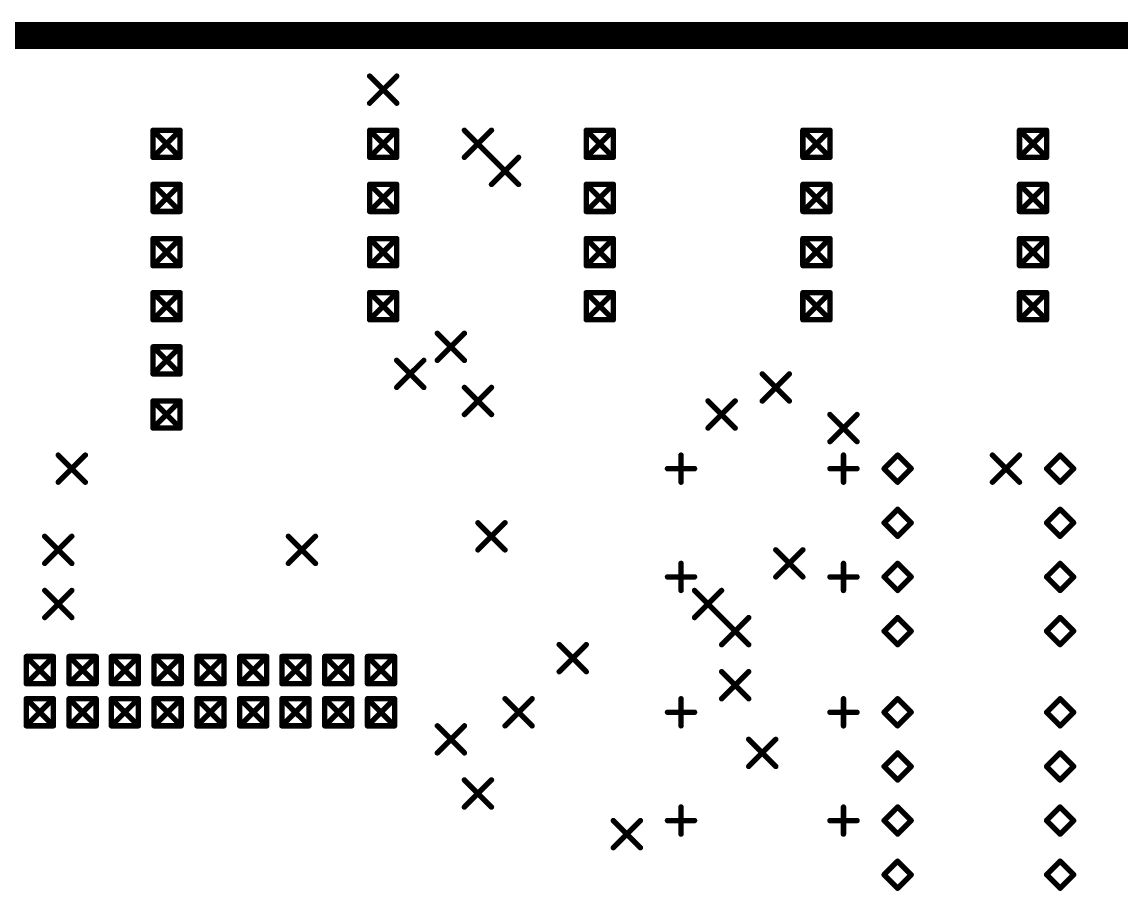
# Model space of a CAD drawing. Extents: x 0.17 to 7.45, y -1.34 to 4.7.
# Drawn here: x 1.979 to 4.008, y 3.083 to 4.696 of the extents above; entities that cross this region are included whole.
import ezdxf

# ---------------------------------------------------------------- set-up
doc = ezdxf.new("R2010")
doc.units = 0

msp = doc.modelspace()

# ---------------------------------------------------------------- linework, layer by layer
at = {"const_width": 0.05}
msp.add_lwpolyline([(0.196, 0.171), (0.196, 4.671), (7.421, 4.671), (7.421, 0.171), (0.196, 0.171)], close=True, dxfattribs=at)
at = {"layer": 'DRD', "const_width": 0.01}
for points in [[(2.621, 4.596), (2.671, 4.546)], [(2.621, 4.546), (2.671, 4.596)], [(2.621, 4.596), (2.671, 4.546)], [(2.621, 4.546), (2.671, 4.596)], [(2.221, 4.496), (2.271, 4.446)], [(2.221, 4.446), (2.271, 4.496)], [(2.221, 4.496), (2.271, 4.496)], [(2.221, 4.446), (2.221, 4.496)], [(2.271, 4.496), (2.271, 4.446)], [(2.621, 4.496), (2.671, 4.446)], [(2.621, 4.446), (2.671, 4.496)], [(2.621, 4.496), (2.671, 4.496)], [(2.621, 4.446), (2.621, 4.496)], [(2.671, 4.496), (2.671, 4.446)], [(2.796, 4.496), (2.846, 4.446)], [(2.796, 4.446), (2.846, 4.496)], [(3.021, 4.496), (3.071, 4.446)], [(3.021, 4.446), (3.071, 4.496)], [(3.021, 4.496), (3.071, 4.496)], [(3.021, 4.446), (3.021, 4.496)], [(3.071, 4.496), (3.071, 4.446)], [(3.421, 4.496), (3.471, 4.446)], [(3.421, 4.446), (3.471, 4.496)], [(3.421, 4.496), (3.471, 4.496)], [(3.421, 4.446), (3.421, 4.496)], [(3.471, 4.496), (3.471, 4.446)], [(3.821, 4.496), (3.871, 4.446)], [(3.821, 4.446), (3.871, 4.496)], [(3.821, 4.496), (3.871, 4.496)], [(3.821, 4.446), (3.821, 4.496)], [(3.871, 4.496), (3.871, 4.446)], [(2.271, 4.446), (2.221, 4.446)], [(2.671, 4.446), (2.621, 4.446)], [(2.846, 4.446), (2.896, 4.396)], [(2.846, 4.396), (2.896, 4.446)], [(3.071, 4.446), (3.021, 4.446)], [(3.471, 4.446), (3.421, 4.446)], [(3.871, 4.446), (3.821, 4.446)], [(2.221, 4.396), (2.271, 4.346)], [(2.221, 4.346), (2.271, 4.396)], [(2.221, 4.396), (2.271, 4.396)], [(2.221, 4.346), (2.221, 4.396)], [(2.271, 4.396), (2.271, 4.346)], [(2.621, 4.396), (2.671, 4.346)], [(2.621, 4.346), (2.671, 4.396)], [(2.621, 4.396), (2.671, 4.396)], [(2.621, 4.346), (2.621, 4.396)], [(2.671, 4.396), (2.671, 4.346)], [(3.021, 4.396), (3.071, 4.346)], [(3.021, 4.346), (3.071, 4.396)], [(3.021, 4.396), (3.071, 4.396)], [(3.021, 4.346), (3.021, 4.396)], [(3.071, 4.396), (3.071, 4.346)], [(3.421, 4.396), (3.471, 4.346)], [(3.421, 4.346), (3.471, 4.396)], [(3.421, 4.396), (3.471, 4.396)], [(3.421, 4.346), (3.421, 4.396)], [(3.471, 4.396), (3.471, 4.346)], [(3.821, 4.396), (3.871, 4.346)], [(3.821, 4.346), (3.871, 4.396)], [(3.821, 4.396), (3.871, 4.396)], [(3.821, 4.346), (3.821, 4.396)], [(3.871, 4.396), (3.871, 4.346)], [(2.271, 4.346), (2.221, 4.346)], [(2.671, 4.346), (2.621, 4.346)], [(3.071, 4.346), (3.021, 4.346)], [(3.471, 4.346), (3.421, 4.346)], [(3.871, 4.346), (3.821, 4.346)], [(2.221, 4.296), (2.271, 4.246)], [(2.221, 4.246), (2.271, 4.296)], [(2.221, 4.296), (2.271, 4.296)], [(2.221, 4.246), (2.221, 4.296)], [(2.271, 4.296), (2.271, 4.246)], [(2.621, 4.296), (2.671, 4.246)], [(2.621, 4.246), (2.671, 4.296)], [(2.621, 4.296), (2.671, 4.296)], [(2.621, 4.246), (2.621, 4.296)], [(2.671, 4.296), (2.671, 4.246)], [(3.021, 4.296), (3.071, 4.246)], [(3.021, 4.246), (3.071, 4.296)], [(3.021, 4.296), (3.071, 4.296)], [(3.021, 4.246), (3.021, 4.296)], [(3.071, 4.296), (3.071, 4.246)], [(3.421, 4.296), (3.471, 4.246)], [(3.421, 4.246), (3.471, 4.296)], [(3.421, 4.296), (3.471, 4.296)], [(3.421, 4.246), (3.421, 4.296)], [(3.471, 4.296), (3.471, 4.246)], [(3.821, 4.296), (3.871, 4.246)], [(3.821, 4.246), (3.871, 4.296)], [(3.821, 4.296), (3.871, 4.296)], [(3.821, 4.246), (3.821, 4.296)], [(3.871, 4.296), (3.871, 4.246)], [(2.271, 4.246), (2.221, 4.246)], [(2.671, 4.246), (2.621, 4.246)], [(3.071, 4.246), (3.021, 4.246)], [(3.471, 4.246), (3.421, 4.246)], [(3.871, 4.246), (3.821, 4.246)], [(2.221, 4.196), (2.271, 4.146)], [(2.221, 4.146), (2.271, 4.196)], [(2.221, 4.196), (2.271, 4.196)], [(2.221, 4.146), (2.221, 4.196)], [(2.271, 4.196), (2.271, 4.146)], [(2.621, 4.196), (2.671, 4.146)], [(2.621, 4.146), (2.671, 4.196)], [(2.621, 4.196), (2.671, 4.196)], [(2.621, 4.146), (2.621, 4.196)], [(2.671, 4.196), (2.671, 4.146)], [(3.021, 4.196), (3.071, 4.146)], [(3.021, 4.146), (3.071, 4.196)], [(3.021, 4.196), (3.071, 4.196)], [(3.021, 4.146), (3.021, 4.196)], [(3.071, 4.196), (3.071, 4.146)], [(3.421, 4.196), (3.471, 4.146)], [(3.421, 4.146), (3.471, 4.196)], [(3.421, 4.196), (3.471, 4.196)], [(3.421, 4.146), (3.421, 4.196)], [(3.471, 4.196), (3.471, 4.146)], [(3.821, 4.196), (3.871, 4.146)], [(3.821, 4.146), (3.871, 4.196)], [(3.821, 4.196), (3.871, 4.196)], [(3.821, 4.146), (3.821, 4.196)], [(3.871, 4.196), (3.871, 4.146)], [(2.271, 4.146), (2.221, 4.146)], [(2.671, 4.146), (2.621, 4.146)], [(3.071, 4.146), (3.021, 4.146)], [(3.471, 4.146), (3.421, 4.146)], [(3.871, 4.146), (3.821, 4.146)], [(2.746, 4.121), (2.796, 4.071)], [(2.746, 4.071), (2.796, 4.121)], [(2.221, 4.096), (2.271, 4.046)], [(2.221, 4.046), (2.271, 4.096)], [(2.221, 4.096), (2.271, 4.096)], [(2.221, 4.046), (2.221, 4.096)], [(2.271, 4.096), (2.271, 4.046)], [(2.671, 4.071), (2.721, 4.021)], [(2.671, 4.021), (2.721, 4.071)], [(2.271, 4.046), (2.221, 4.046)], [(3.346, 4.046), (3.396, 3.996)], [(3.346, 3.996), (3.396, 4.046)], [(2.796, 4.021), (2.846, 3.971)], [(2.796, 3.971), (2.846, 4.021)], [(2.221, 3.996), (2.271, 3.946)], [(2.221, 3.946), (2.271, 3.996)], [(2.221, 3.996), (2.271, 3.996)], [(2.221, 3.946), (2.221, 3.996)], [(2.271, 3.996), (2.271, 3.946)], [(3.246, 3.996), (3.296, 3.946)], [(3.246, 3.946), (3.296, 3.996)], [(3.471, 3.971), (3.521, 3.921)], [(3.471, 3.921), (3.521, 3.971)], [(2.271, 3.946), (2.221, 3.946)], [(2.046, 3.896), (2.096, 3.846)], [(2.046, 3.846), (2.096, 3.896)], [(3.196, 3.846), (3.196, 3.896)], [(3.496, 3.846), (3.496, 3.896)], [(3.571, 3.871), (3.596, 3.896)], [(3.596, 3.896), (3.621, 3.871)], [(3.771, 3.896), (3.821, 3.846)], [(3.771, 3.846), (3.821, 3.896)], [(3.871, 3.871), (3.896, 3.896)], [(3.896, 3.896), (3.921, 3.871)], [(3.171, 3.871), (3.221, 3.871)], [(3.471, 3.871), (3.521, 3.871)], [(3.596, 3.846), (3.571, 3.871)], [(3.621, 3.871), (3.596, 3.846)], [(3.896, 3.846), (3.871, 3.871)], [(3.921, 3.871), (3.896, 3.846)], [(3.571, 3.771), (3.596, 3.796)], [(3.596, 3.796), (3.621, 3.771)], [(3.871, 3.771), (3.896, 3.796)], [(3.896, 3.796), (3.921, 3.771)], [(2.821, 3.771), (2.871, 3.721)], [(2.821, 3.721), (2.871, 3.771)], [(3.596, 3.746), (3.571, 3.771)], [(3.621, 3.771), (3.596, 3.746)], [(3.896, 3.746), (3.871, 3.771)], [(3.921, 3.771), (3.896, 3.746)], [(2.021, 3.746), (2.071, 3.696)], [(2.021, 3.696), (2.071, 3.746)], [(2.471, 3.746), (2.521, 3.696)], [(2.471, 3.696), (2.521, 3.746)], [(3.371, 3.721), (3.421, 3.671)], [(3.371, 3.671), (3.421, 3.721)], [(3.196, 3.646), (3.196, 3.696)], [(3.496, 3.646), (3.496, 3.696)], [(3.571, 3.671), (3.596, 3.696)], [(3.596, 3.696), (3.621, 3.671)], [(3.871, 3.671), (3.896, 3.696)], [(3.896, 3.696), (3.921, 3.671)], [(3.171, 3.671), (3.221, 3.671)], [(3.471, 3.671), (3.521, 3.671)], [(3.596, 3.646), (3.571, 3.671)], [(3.621, 3.671), (3.596, 3.646)], [(3.896, 3.646), (3.871, 3.671)], [(3.921, 3.671), (3.896, 3.646)], [(2.021, 3.646), (2.071, 3.596)], [(2.021, 3.596), (2.071, 3.646)], [(3.221, 3.646), (3.271, 3.596)], [(3.221, 3.596), (3.271, 3.646)], [(3.271, 3.596), (3.321, 3.546)], [(3.271, 3.546), (3.321, 3.596)], [(3.571, 3.571), (3.596, 3.596)], [(3.596, 3.596), (3.621, 3.571)], [(3.871, 3.571), (3.896, 3.596)], [(3.896, 3.596), (3.921, 3.571)], [(3.596, 3.546), (3.571, 3.571)], [(3.621, 3.571), (3.596, 3.546)], [(3.896, 3.546), (3.871, 3.571)], [(3.921, 3.571), (3.896, 3.546)], [(2.971, 3.546), (3.021, 3.496)], [(2.971, 3.496), (3.021, 3.546)], [(1.987, 3.524), (2.037, 3.474)], [(1.987, 3.474), (2.037, 3.524)], [(1.987, 3.524), (2.037, 3.524)], [(1.987, 3.474), (1.987, 3.524)], [(2.037, 3.524), (2.037, 3.474)], [(2.066, 3.524), (2.116, 3.474)], [(2.066, 3.474), (2.116, 3.524)], [(2.066, 3.524), (2.116, 3.524)], [(2.066, 3.474), (2.066, 3.524)], [(2.116, 3.524), (2.116, 3.474)], [(2.144, 3.524), (2.194, 3.474)], [(2.144, 3.474), (2.194, 3.524)], [(2.144, 3.524), (2.194, 3.524)], [(2.144, 3.474), (2.144, 3.524)], [(2.194, 3.524), (2.194, 3.474)], [(2.223, 3.524), (2.273, 3.474)], [(2.223, 3.474), (2.273, 3.524)], [(2.223, 3.524), (2.273, 3.524)], [(2.223, 3.474), (2.223, 3.524)], [(2.273, 3.524), (2.273, 3.474)], [(2.302, 3.524), (2.352, 3.474)], [(2.302, 3.474), (2.352, 3.524)], [(2.302, 3.524), (2.352, 3.524)], [(2.302, 3.474), (2.302, 3.524)], [(2.352, 3.524), (2.352, 3.474)], [(2.381, 3.524), (2.431, 3.474)], [(2.381, 3.474), (2.431, 3.524)], [(2.381, 3.524), (2.431, 3.524)], [(2.381, 3.474), (2.381, 3.524)], [(2.431, 3.524), (2.431, 3.474)], [(2.459, 3.524), (2.509, 3.474)], [(2.459, 3.474), (2.509, 3.524)], [(2.459, 3.524), (2.509, 3.524)], [(2.459, 3.474), (2.459, 3.524)], [(2.509, 3.524), (2.509, 3.474)], [(2.538, 3.524), (2.588, 3.474)], [(2.538, 3.474), (2.588, 3.524)], [(2.538, 3.524), (2.588, 3.524)], [(2.538, 3.474), (2.538, 3.524)], [(2.588, 3.524), (2.588, 3.474)], [(2.617, 3.524), (2.667, 3.474)], [(2.617, 3.474), (2.667, 3.524)], [(2.617, 3.524), (2.667, 3.524)], [(2.617, 3.474), (2.617, 3.524)], [(2.667, 3.524), (2.667, 3.474)], [(3.271, 3.496), (3.321, 3.446)], [(3.271, 3.446), (3.321, 3.496)], [(2.037, 3.474), (1.987, 3.474)], [(2.116, 3.474), (2.066, 3.474)], [(2.194, 3.474), (2.144, 3.474)], [(2.273, 3.474), (2.223, 3.474)], [(2.352, 3.474), (2.302, 3.474)], [(2.431, 3.474), (2.381, 3.474)], [(2.509, 3.474), (2.459, 3.474)], [(2.588, 3.474), (2.538, 3.474)], [(2.667, 3.474), (2.617, 3.474)], [(1.987, 3.446), (2.037, 3.396)], [(1.987, 3.396), (2.037, 3.446)], [(1.987, 3.446), (2.037, 3.446)], [(1.987, 3.396), (1.987, 3.446)], [(2.037, 3.446), (2.037, 3.396)], [(2.066, 3.446), (2.116, 3.396)], [(2.066, 3.396), (2.116, 3.446)], [(2.066, 3.446), (2.116, 3.446)], [(2.066, 3.396), (2.066, 3.446)], [(2.116, 3.446), (2.116, 3.396)], [(2.144, 3.446), (2.194, 3.396)], [(2.144, 3.396), (2.194, 3.446)], [(2.144, 3.446), (2.194, 3.446)], [(2.144, 3.396), (2.144, 3.446)], [(2.194, 3.446), (2.194, 3.396)], [(2.223, 3.446), (2.273, 3.396)], [(2.223, 3.396), (2.273, 3.446)], [(2.223, 3.446), (2.273, 3.446)], [(2.223, 3.396), (2.223, 3.446)], [(2.273, 3.446), (2.273, 3.396)], [(2.302, 3.446), (2.352, 3.396)], [(2.302, 3.396), (2.352, 3.446)], [(2.302, 3.446), (2.352, 3.446)], [(2.302, 3.396), (2.302, 3.446)], [(2.352, 3.446), (2.352, 3.396)], [(2.381, 3.446), (2.431, 3.396)], [(2.381, 3.396), (2.431, 3.446)], [(2.381, 3.446), (2.431, 3.446)], [(2.381, 3.396), (2.381, 3.446)], [(2.431, 3.446), (2.431, 3.396)], [(2.459, 3.446), (2.509, 3.396)], [(2.459, 3.396), (2.509, 3.446)], [(2.459, 3.446), (2.509, 3.446)], [(2.459, 3.396), (2.459, 3.446)], [(2.509, 3.446), (2.509, 3.396)], [(2.538, 3.446), (2.588, 3.396)], [(2.538, 3.396), (2.588, 3.446)], [(2.538, 3.446), (2.588, 3.446)], [(2.538, 3.396), (2.538, 3.446)], [(2.588, 3.446), (2.588, 3.396)], [(2.617, 3.446), (2.667, 3.396)], [(2.617, 3.396), (2.667, 3.446)], [(2.617, 3.446), (2.667, 3.446)], [(2.617, 3.396), (2.617, 3.446)], [(2.667, 3.446), (2.667, 3.396)], [(2.871, 3.446), (2.921, 3.396)], [(2.871, 3.396), (2.921, 3.446)], [(3.196, 3.396), (3.196, 3.446)], [(3.496, 3.396), (3.496, 3.446)], [(3.571, 3.421), (3.596, 3.446)], [(3.596, 3.446), (3.621, 3.421)], [(3.871, 3.421), (3.896, 3.446)], [(3.896, 3.446), (3.921, 3.421)], [(3.171, 3.421), (3.221, 3.421)], [(3.471, 3.421), (3.521, 3.421)], [(3.596, 3.396), (3.571, 3.421)], [(3.621, 3.421), (3.596, 3.396)], [(3.896, 3.396), (3.871, 3.421)], [(3.921, 3.421), (3.896, 3.396)], [(2.037, 3.396), (1.987, 3.396)], [(2.116, 3.396), (2.066, 3.396)], [(2.194, 3.396), (2.144, 3.396)], [(2.273, 3.396), (2.223, 3.396)], [(2.352, 3.396), (2.302, 3.396)], [(2.431, 3.396), (2.381, 3.396)], [(2.509, 3.396), (2.459, 3.396)], [(2.588, 3.396), (2.538, 3.396)], [(2.667, 3.396), (2.617, 3.396)], [(2.746, 3.396), (2.796, 3.346)], [(2.746, 3.346), (2.796, 3.396)], [(3.321, 3.371), (3.371, 3.321)], [(3.321, 3.321), (3.371, 3.371)], [(3.571, 3.321), (3.596, 3.346)], [(3.596, 3.346), (3.621, 3.321)], [(3.871, 3.321), (3.896, 3.346)], [(3.896, 3.346), (3.921, 3.321)], [(3.596, 3.296), (3.571, 3.321)], [(3.621, 3.321), (3.596, 3.296)], [(3.896, 3.296), (3.871, 3.321)], [(3.921, 3.321), (3.896, 3.296)], [(2.796, 3.296), (2.846, 3.246)], [(2.796, 3.246), (2.846, 3.296)], [(3.196, 3.196), (3.196, 3.246)], [(3.496, 3.196), (3.496, 3.246)], [(3.571, 3.221), (3.596, 3.246)], [(3.596, 3.246), (3.621, 3.221)], [(3.871, 3.221), (3.896, 3.246)], [(3.896, 3.246), (3.921, 3.221)], [(3.071, 3.221), (3.121, 3.171)], [(3.071, 3.171), (3.121, 3.221)], [(3.171, 3.221), (3.221, 3.221)], [(3.471, 3.221), (3.521, 3.221)], [(3.596, 3.196), (3.571, 3.221)], [(3.621, 3.221), (3.596, 3.196)], [(3.896, 3.196), (3.871, 3.221)], [(3.921, 3.221), (3.896, 3.196)], [(3.571, 3.121), (3.596, 3.146)], [(3.596, 3.146), (3.621, 3.121)], [(3.871, 3.121), (3.896, 3.146)], [(3.896, 3.146), (3.921, 3.121)], [(3.596, 3.096), (3.571, 3.121)], [(3.621, 3.121), (3.596, 3.096)], [(3.896, 3.096), (3.871, 3.121)], [(3.921, 3.121), (3.896, 3.096)]]:
    msp.add_lwpolyline(points, dxfattribs=at)
at = {"layer": 'DRD', "const_width": 0.005}
for points in [[(2.6185, 4.596, 1), (2.6235, 4.596, 1)], [(2.6185, 4.596, 1), (2.6235, 4.596, 1)], [(2.6685, 4.596, 1), (2.6735, 4.596, 1)], [(2.6685, 4.596, 1), (2.6735, 4.596, 1)], [(2.6185, 4.546, 1), (2.6235, 4.546, 1)], [(2.6185, 4.546, 1), (2.6235, 4.546, 1)], [(2.6685, 4.546, 1), (2.6735, 4.546, 1)], [(2.6685, 4.546, 1), (2.6735, 4.546, 1)], [(2.2185, 4.496, 1), (2.2235, 4.496, 1)], [(2.2185, 4.496, 1), (2.2235, 4.496, 1)], [(2.2185, 4.496, 1), (2.2235, 4.496, 1)], [(2.2685, 4.496, 1), (2.2735, 4.496, 1)], [(2.2685, 4.496, 1), (2.2735, 4.496, 1)], [(2.2685, 4.496, 1), (2.2735, 4.496, 1)], [(2.6185, 4.496, 1), (2.6235, 4.496, 1)], [(2.6185, 4.496, 1), (2.6235, 4.496, 1)], [(2.6185, 4.496, 1), (2.6235, 4.496, 1)], [(2.6685, 4.496, 1), (2.6735, 4.496, 1)], [(2.6685, 4.496, 1), (2.6735, 4.496, 1)], [(2.6685, 4.496, 1), (2.6735, 4.496, 1)], [(2.7935, 4.496, 1), (2.7985, 4.496, 1)], [(2.8435, 4.496, 1), (2.8485, 4.496, 1)], [(3.0185, 4.496, 1), (3.0235, 4.496, 1)], [(3.0185, 4.496, 1), (3.0235, 4.496, 1)], [(3.0185, 4.496, 1), (3.0235, 4.496, 1)], [(3.0685, 4.496, 1), (3.0735, 4.496, 1)], [(3.0685, 4.496, 1), (3.0735, 4.496, 1)], [(3.0685, 4.496, 1), (3.0735, 4.496, 1)], [(3.4185, 4.496, 1), (3.4235, 4.496, 1)], [(3.4185, 4.496, 1), (3.4235, 4.496, 1)], [(3.4185, 4.496, 1), (3.4235, 4.496, 1)], [(3.4685, 4.496, 1), (3.4735, 4.496, 1)], [(3.4685, 4.496, 1), (3.4735, 4.496, 1)], [(3.4685, 4.496, 1), (3.4735, 4.496, 1)], [(3.8185, 4.496, 1), (3.8235, 4.496, 1)], [(3.8185, 4.496, 1), (3.8235, 4.496, 1)], [(3.8185, 4.496, 1), (3.8235, 4.496, 1)], [(3.8685, 4.496, 1), (3.8735, 4.496, 1)], [(3.8685, 4.496, 1), (3.8735, 4.496, 1)], [(3.8685, 4.496, 1), (3.8735, 4.496, 1)], [(2.2185, 4.446, 1), (2.2235, 4.446, 1)], [(2.2185, 4.446, 1), (2.2235, 4.446, 1)], [(2.2185, 4.446, 1), (2.2235, 4.446, 1)], [(2.2685, 4.446, 1), (2.2735, 4.446, 1)], [(2.2685, 4.446, 1), (2.2735, 4.446, 1)], [(2.2685, 4.446, 1), (2.2735, 4.446, 1)], [(2.6185, 4.446, 1), (2.6235, 4.446, 1)], [(2.6185, 4.446, 1), (2.6235, 4.446, 1)], [(2.6185, 4.446, 1), (2.6235, 4.446, 1)], [(2.6685, 4.446, 1), (2.6735, 4.446, 1)], [(2.6685, 4.446, 1), (2.6735, 4.446, 1)], [(2.6685, 4.446, 1), (2.6735, 4.446, 1)], [(2.7935, 4.446, 1), (2.7985, 4.446, 1)], [(2.8435, 4.446, 1), (2.8485, 4.446, 1)], [(2.8435, 4.446, 1), (2.8485, 4.446, 1)], [(2.8935, 4.446, 1), (2.8985, 4.446, 1)], [(3.0185, 4.446, 1), (3.0235, 4.446, 1)], [(3.0185, 4.446, 1), (3.0235, 4.446, 1)], [(3.0185, 4.446, 1), (3.0235, 4.446, 1)], [(3.0685, 4.446, 1), (3.0735, 4.446, 1)], [(3.0685, 4.446, 1), (3.0735, 4.446, 1)], [(3.0685, 4.446, 1), (3.0735, 4.446, 1)], [(3.4185, 4.446, 1), (3.4235, 4.446, 1)], [(3.4185, 4.446, 1), (3.4235, 4.446, 1)], [(3.4185, 4.446, 1), (3.4235, 4.446, 1)], [(3.4685, 4.446, 1), (3.4735, 4.446, 1)], [(3.4685, 4.446, 1), (3.4735, 4.446, 1)], [(3.4685, 4.446, 1), (3.4735, 4.446, 1)], [(3.8185, 4.446, 1), (3.8235, 4.446, 1)], [(3.8185, 4.446, 1), (3.8235, 4.446, 1)], [(3.8185, 4.446, 1), (3.8235, 4.446, 1)], [(3.8685, 4.446, 1), (3.8735, 4.446, 1)], [(3.8685, 4.446, 1), (3.8735, 4.446, 1)], [(3.8685, 4.446, 1), (3.8735, 4.446, 1)], [(2.2185, 4.396, 1), (2.2235, 4.396, 1)], [(2.2185, 4.396, 1), (2.2235, 4.396, 1)], [(2.2185, 4.396, 1), (2.2235, 4.396, 1)], [(2.2685, 4.396, 1), (2.2735, 4.396, 1)], [(2.2685, 4.396, 1), (2.2735, 4.396, 1)], [(2.2685, 4.396, 1), (2.2735, 4.396, 1)], [(2.6185, 4.396, 1), (2.6235, 4.396, 1)], [(2.6185, 4.396, 1), (2.6235, 4.396, 1)], [(2.6185, 4.396, 1), (2.6235, 4.396, 1)], [(2.6685, 4.396, 1), (2.6735, 4.396, 1)], [(2.6685, 4.396, 1), (2.6735, 4.396, 1)], [(2.6685, 4.396, 1), (2.6735, 4.396, 1)], [(2.8435, 4.396, 1), (2.8485, 4.396, 1)], [(2.8935, 4.396, 1), (2.8985, 4.396, 1)], [(3.0185, 4.396, 1), (3.0235, 4.396, 1)], [(3.0185, 4.396, 1), (3.0235, 4.396, 1)], [(3.0185, 4.396, 1), (3.0235, 4.396, 1)], [(3.0685, 4.396, 1), (3.0735, 4.396, 1)], [(3.0685, 4.396, 1), (3.0735, 4.396, 1)], [(3.0685, 4.396, 1), (3.0735, 4.396, 1)], [(3.4185, 4.396, 1), (3.4235, 4.396, 1)], [(3.4185, 4.396, 1), (3.4235, 4.396, 1)], [(3.4185, 4.396, 1), (3.4235, 4.396, 1)], [(3.4685, 4.396, 1), (3.4735, 4.396, 1)], [(3.4685, 4.396, 1), (3.4735, 4.396, 1)], [(3.4685, 4.396, 1), (3.4735, 4.396, 1)], [(3.8185, 4.396, 1), (3.8235, 4.396, 1)], [(3.8185, 4.396, 1), (3.8235, 4.396, 1)], [(3.8185, 4.396, 1), (3.8235, 4.396, 1)], [(3.8685, 4.396, 1), (3.8735, 4.396, 1)], [(3.8685, 4.396, 1), (3.8735, 4.396, 1)], [(3.8685, 4.396, 1), (3.8735, 4.396, 1)], [(2.2185, 4.346, 1), (2.2235, 4.346, 1)], [(2.2185, 4.346, 1), (2.2235, 4.346, 1)], [(2.2185, 4.346, 1), (2.2235, 4.346, 1)], [(2.2685, 4.346, 1), (2.2735, 4.346, 1)], [(2.2685, 4.346, 1), (2.2735, 4.346, 1)], [(2.2685, 4.346, 1), (2.2735, 4.346, 1)], [(2.6185, 4.346, 1), (2.6235, 4.346, 1)], [(2.6185, 4.346, 1), (2.6235, 4.346, 1)], [(2.6185, 4.346, 1), (2.6235, 4.346, 1)], [(2.6685, 4.346, 1), (2.6735, 4.346, 1)], [(2.6685, 4.346, 1), (2.6735, 4.346, 1)], [(2.6685, 4.346, 1), (2.6735, 4.346, 1)], [(3.0185, 4.346, 1), (3.0235, 4.346, 1)], [(3.0185, 4.346, 1), (3.0235, 4.346, 1)], [(3.0185, 4.346, 1), (3.0235, 4.346, 1)], [(3.0685, 4.346, 1), (3.0735, 4.346, 1)], [(3.0685, 4.346, 1), (3.0735, 4.346, 1)], [(3.0685, 4.346, 1), (3.0735, 4.346, 1)], [(3.4185, 4.346, 1), (3.4235, 4.346, 1)], [(3.4185, 4.346, 1), (3.4235, 4.346, 1)], [(3.4185, 4.346, 1), (3.4235, 4.346, 1)], [(3.4685, 4.346, 1), (3.4735, 4.346, 1)], [(3.4685, 4.346, 1), (3.4735, 4.346, 1)], [(3.4685, 4.346, 1), (3.4735, 4.346, 1)], [(3.8185, 4.346, 1), (3.8235, 4.346, 1)], [(3.8185, 4.346, 1), (3.8235, 4.346, 1)], [(3.8185, 4.346, 1), (3.8235, 4.346, 1)], [(3.8685, 4.346, 1), (3.8735, 4.346, 1)], [(3.8685, 4.346, 1), (3.8735, 4.346, 1)], [(3.8685, 4.346, 1), (3.8735, 4.346, 1)], [(2.2185, 4.296, 1), (2.2235, 4.296, 1)], [(2.2185, 4.296, 1), (2.2235, 4.296, 1)], [(2.2185, 4.296, 1), (2.2235, 4.296, 1)], [(2.2685, 4.296, 1), (2.2735, 4.296, 1)], [(2.2685, 4.296, 1), (2.2735, 4.296, 1)], [(2.2685, 4.296, 1), (2.2735, 4.296, 1)], [(2.6185, 4.296, 1), (2.6235, 4.296, 1)], [(2.6185, 4.296, 1), (2.6235, 4.296, 1)], [(2.6185, 4.296, 1), (2.6235, 4.296, 1)], [(2.6685, 4.296, 1), (2.6735, 4.296, 1)], [(2.6685, 4.296, 1), (2.6735, 4.296, 1)], [(2.6685, 4.296, 1), (2.6735, 4.296, 1)], [(3.0185, 4.296, 1), (3.0235, 4.296, 1)], [(3.0185, 4.296, 1), (3.0235, 4.296, 1)], [(3.0185, 4.296, 1), (3.0235, 4.296, 1)], [(3.0685, 4.296, 1), (3.0735, 4.296, 1)], [(3.0685, 4.296, 1), (3.0735, 4.296, 1)], [(3.0685, 4.296, 1), (3.0735, 4.296, 1)], [(3.4185, 4.296, 1), (3.4235, 4.296, 1)], [(3.4185, 4.296, 1), (3.4235, 4.296, 1)], [(3.4185, 4.296, 1), (3.4235, 4.296, 1)], [(3.4685, 4.296, 1), (3.4735, 4.296, 1)], [(3.4685, 4.296, 1), (3.4735, 4.296, 1)], [(3.4685, 4.296, 1), (3.4735, 4.296, 1)], [(3.8185, 4.296, 1), (3.8235, 4.296, 1)], [(3.8185, 4.296, 1), (3.8235, 4.296, 1)], [(3.8185, 4.296, 1), (3.8235, 4.296, 1)], [(3.8685, 4.296, 1), (3.8735, 4.296, 1)], [(3.8685, 4.296, 1), (3.8735, 4.296, 1)], [(3.8685, 4.296, 1), (3.8735, 4.296, 1)], [(2.2185, 4.246, 1), (2.2235, 4.246, 1)], [(2.2185, 4.246, 1), (2.2235, 4.246, 1)], [(2.2185, 4.246, 1), (2.2235, 4.246, 1)], [(2.2685, 4.246, 1), (2.2735, 4.246, 1)], [(2.2685, 4.246, 1), (2.2735, 4.246, 1)], [(2.2685, 4.246, 1), (2.2735, 4.246, 1)], [(2.6185, 4.246, 1), (2.6235, 4.246, 1)], [(2.6185, 4.246, 1), (2.6235, 4.246, 1)], [(2.6185, 4.246, 1), (2.6235, 4.246, 1)], [(2.6685, 4.246, 1), (2.6735, 4.246, 1)], [(2.6685, 4.246, 1), (2.6735, 4.246, 1)], [(2.6685, 4.246, 1), (2.6735, 4.246, 1)], [(3.0185, 4.246, 1), (3.0235, 4.246, 1)], [(3.0185, 4.246, 1), (3.0235, 4.246, 1)], [(3.0185, 4.246, 1), (3.0235, 4.246, 1)], [(3.0685, 4.246, 1), (3.0735, 4.246, 1)], [(3.0685, 4.246, 1), (3.0735, 4.246, 1)], [(3.0685, 4.246, 1), (3.0735, 4.246, 1)], [(3.4185, 4.246, 1), (3.4235, 4.246, 1)], [(3.4185, 4.246, 1), (3.4235, 4.246, 1)], [(3.4185, 4.246, 1), (3.4235, 4.246, 1)], [(3.4685, 4.246, 1), (3.4735, 4.246, 1)], [(3.4685, 4.246, 1), (3.4735, 4.246, 1)], [(3.4685, 4.246, 1), (3.4735, 4.246, 1)], [(3.8185, 4.246, 1), (3.8235, 4.246, 1)], [(3.8185, 4.246, 1), (3.8235, 4.246, 1)], [(3.8185, 4.246, 1), (3.8235, 4.246, 1)], [(3.8685, 4.246, 1), (3.8735, 4.246, 1)], [(3.8685, 4.246, 1), (3.8735, 4.246, 1)], [(3.8685, 4.246, 1), (3.8735, 4.246, 1)], [(2.2185, 4.196, 1), (2.2235, 4.196, 1)], [(2.2185, 4.196, 1), (2.2235, 4.196, 1)], [(2.2185, 4.196, 1), (2.2235, 4.196, 1)], [(2.2685, 4.196, 1), (2.2735, 4.196, 1)], [(2.2685, 4.196, 1), (2.2735, 4.196, 1)], [(2.2685, 4.196, 1), (2.2735, 4.196, 1)], [(2.6185, 4.196, 1), (2.6235, 4.196, 1)], [(2.6185, 4.196, 1), (2.6235, 4.196, 1)], [(2.6185, 4.196, 1), (2.6235, 4.196, 1)], [(2.6685, 4.196, 1), (2.6735, 4.196, 1)], [(2.6685, 4.196, 1), (2.6735, 4.196, 1)], [(2.6685, 4.196, 1), (2.6735, 4.196, 1)], [(3.0185, 4.196, 1), (3.0235, 4.196, 1)], [(3.0185, 4.196, 1), (3.0235, 4.196, 1)], [(3.0185, 4.196, 1), (3.0235, 4.196, 1)], [(3.0685, 4.196, 1), (3.0735, 4.196, 1)], [(3.0685, 4.196, 1), (3.0735, 4.196, 1)], [(3.0685, 4.196, 1), (3.0735, 4.196, 1)], [(3.4185, 4.196, 1), (3.4235, 4.196, 1)], [(3.4185, 4.196, 1), (3.4235, 4.196, 1)], [(3.4185, 4.196, 1), (3.4235, 4.196, 1)], [(3.4685, 4.196, 1), (3.4735, 4.196, 1)], [(3.4685, 4.196, 1), (3.4735, 4.196, 1)], [(3.4685, 4.196, 1), (3.4735, 4.196, 1)], [(3.8185, 4.196, 1), (3.8235, 4.196, 1)], [(3.8185, 4.196, 1), (3.8235, 4.196, 1)], [(3.8185, 4.196, 1), (3.8235, 4.196, 1)], [(3.8685, 4.196, 1), (3.8735, 4.196, 1)], [(3.8685, 4.196, 1), (3.8735, 4.196, 1)], [(3.8685, 4.196, 1), (3.8735, 4.196, 1)], [(2.2185, 4.146, 1), (2.2235, 4.146, 1)], [(2.2185, 4.146, 1), (2.2235, 4.146, 1)], [(2.2185, 4.146, 1), (2.2235, 4.146, 1)], [(2.2685, 4.146, 1), (2.2735, 4.146, 1)], [(2.2685, 4.146, 1), (2.2735, 4.146, 1)], [(2.2685, 4.146, 1), (2.2735, 4.146, 1)], [(2.6185, 4.146, 1), (2.6235, 4.146, 1)], [(2.6185, 4.146, 1), (2.6235, 4.146, 1)], [(2.6185, 4.146, 1), (2.6235, 4.146, 1)], [(2.6685, 4.146, 1), (2.6735, 4.146, 1)], [(2.6685, 4.146, 1), (2.6735, 4.146, 1)], [(2.6685, 4.146, 1), (2.6735, 4.146, 1)], [(3.0185, 4.146, 1), (3.0235, 4.146, 1)], [(3.0185, 4.146, 1), (3.0235, 4.146, 1)], [(3.0185, 4.146, 1), (3.0235, 4.146, 1)], [(3.0685, 4.146, 1), (3.0735, 4.146, 1)], [(3.0685, 4.146, 1), (3.0735, 4.146, 1)], [(3.0685, 4.146, 1), (3.0735, 4.146, 1)], [(3.4185, 4.146, 1), (3.4235, 4.146, 1)], [(3.4185, 4.146, 1), (3.4235, 4.146, 1)], [(3.4185, 4.146, 1), (3.4235, 4.146, 1)], [(3.4685, 4.146, 1), (3.4735, 4.146, 1)], [(3.4685, 4.146, 1), (3.4735, 4.146, 1)], [(3.4685, 4.146, 1), (3.4735, 4.146, 1)], [(3.8185, 4.146, 1), (3.8235, 4.146, 1)], [(3.8185, 4.146, 1), (3.8235, 4.146, 1)], [(3.8185, 4.146, 1), (3.8235, 4.146, 1)], [(3.8685, 4.146, 1), (3.8735, 4.146, 1)], [(3.8685, 4.146, 1), (3.8735, 4.146, 1)], [(3.8685, 4.146, 1), (3.8735, 4.146, 1)], [(2.7435, 4.121, 1), (2.7485, 4.121, 1)], [(2.7935, 4.121, 1), (2.7985, 4.121, 1)], [(2.2185, 4.096, 1), (2.2235, 4.096, 1)], [(2.2185, 4.096, 1), (2.2235, 4.096, 1)], [(2.2185, 4.096, 1), (2.2235, 4.096, 1)], [(2.2685, 4.096, 1), (2.2735, 4.096, 1)], [(2.2685, 4.096, 1), (2.2735, 4.096, 1)], [(2.2685, 4.096, 1), (2.2735, 4.096, 1)], [(2.6685, 4.071, 1), (2.6735, 4.071, 1)], [(2.7185, 4.071, 1), (2.7235, 4.071, 1)], [(2.7435, 4.071, 1), (2.7485, 4.071, 1)], [(2.7935, 4.071, 1), (2.7985, 4.071, 1)], [(2.2185, 4.046, 1), (2.2235, 4.046, 1)], [(2.2185, 4.046, 1), (2.2235, 4.046, 1)], [(2.2185, 4.046, 1), (2.2235, 4.046, 1)], [(2.2685, 4.046, 1), (2.2735, 4.046, 1)], [(2.2685, 4.046, 1), (2.2735, 4.046, 1)], [(2.2685, 4.046, 1), (2.2735, 4.046, 1)], [(3.3435, 4.046, 1), (3.3485, 4.046, 1)], [(3.3935, 4.046, 1), (3.3985, 4.046, 1)], [(2.6685, 4.021, 1), (2.6735, 4.021, 1)], [(2.7185, 4.021, 1), (2.7235, 4.021, 1)], [(2.7935, 4.021, 1), (2.7985, 4.021, 1)], [(2.8435, 4.021, 1), (2.8485, 4.021, 1)], [(2.2185, 3.996, 1), (2.2235, 3.996, 1)], [(2.2185, 3.996, 1), (2.2235, 3.996, 1)], [(2.2185, 3.996, 1), (2.2235, 3.996, 1)], [(2.2685, 3.996, 1), (2.2735, 3.996, 1)], [(2.2685, 3.996, 1), (2.2735, 3.996, 1)], [(2.2685, 3.996, 1), (2.2735, 3.996, 1)], [(3.2435, 3.996, 1), (3.2485, 3.996, 1)], [(3.2935, 3.996, 1), (3.2985, 3.996, 1)], [(3.3435, 3.996, 1), (3.3485, 3.996, 1)], [(3.3935, 3.996, 1), (3.3985, 3.996, 1)], [(2.7935, 3.971, 1), (2.7985, 3.971, 1)], [(2.8435, 3.971, 1), (2.8485, 3.971, 1)], [(3.4685, 3.971, 1), (3.4735, 3.971, 1)], [(3.5185, 3.971, 1), (3.5235, 3.971, 1)], [(2.2185, 3.946, 1), (2.2235, 3.946, 1)], [(2.2185, 3.946, 1), (2.2235, 3.946, 1)], [(2.2185, 3.946, 1), (2.2235, 3.946, 1)], [(2.2685, 3.946, 1), (2.2735, 3.946, 1)], [(2.2685, 3.946, 1), (2.2735, 3.946, 1)], [(2.2685, 3.946, 1), (2.2735, 3.946, 1)], [(3.2435, 3.946, 1), (3.2485, 3.946, 1)], [(3.2935, 3.946, 1), (3.2985, 3.946, 1)], [(3.4685, 3.921, 1), (3.4735, 3.921, 1)], [(3.5185, 3.921, 1), (3.5235, 3.921, 1)], [(2.0435, 3.896, 1), (2.0485, 3.896, 1)], [(2.0935, 3.896, 1), (2.0985, 3.896, 1)], [(3.1935, 3.896, 1), (3.1985, 3.896, 1)], [(3.4935, 3.896, 1), (3.4985, 3.896, 1)], [(3.5935, 3.896, 1), (3.5985, 3.896, 1)], [(3.5935, 3.896, 1), (3.5985, 3.896, 1)], [(3.7685, 3.896, 1), (3.7735, 3.896, 1)], [(3.8185, 3.896, 1), (3.8235, 3.896, 1)], [(3.8935, 3.896, 1), (3.8985, 3.896, 1)], [(3.8935, 3.896, 1), (3.8985, 3.896, 1)], [(3.1685, 3.871, 1), (3.1735, 3.871, 1)], [(3.2185, 3.871, 1), (3.2235, 3.871, 1)], [(3.4685, 3.871, 1), (3.4735, 3.871, 1)], [(3.5185, 3.871, 1), (3.5235, 3.871, 1)], [(3.5685, 3.871, 1), (3.5735, 3.871, 1)], [(3.5685, 3.871, 1), (3.5735, 3.871, 1)], [(3.6185, 3.871, 1), (3.6235, 3.871, 1)], [(3.6185, 3.871, 1), (3.6235, 3.871, 1)], [(3.8685, 3.871, 1), (3.8735, 3.871, 1)], [(3.8685, 3.871, 1), (3.8735, 3.871, 1)], [(3.9185, 3.871, 1), (3.9235, 3.871, 1)], [(3.9185, 3.871, 1), (3.9235, 3.871, 1)], [(2.0435, 3.846, 1), (2.0485, 3.846, 1)], [(2.0935, 3.846, 1), (2.0985, 3.846, 1)], [(3.1935, 3.846, 1), (3.1985, 3.846, 1)], [(3.4935, 3.846, 1), (3.4985, 3.846, 1)], [(3.5935, 3.846, 1), (3.5985, 3.846, 1)], [(3.5935, 3.846, 1), (3.5985, 3.846, 1)], [(3.7685, 3.846, 1), (3.7735, 3.846, 1)], [(3.8185, 3.846, 1), (3.8235, 3.846, 1)], [(3.8935, 3.846, 1), (3.8985, 3.846, 1)], [(3.8935, 3.846, 1), (3.8985, 3.846, 1)], [(3.5935, 3.796, 1), (3.5985, 3.796, 1)], [(3.5935, 3.796, 1), (3.5985, 3.796, 1)], [(3.8935, 3.796, 1), (3.8985, 3.796, 1)], [(3.8935, 3.796, 1), (3.8985, 3.796, 1)], [(2.8185, 3.771, 1), (2.8235, 3.771, 1)], [(2.8685, 3.771, 1), (2.8735, 3.771, 1)], [(3.5685, 3.771, 1), (3.5735, 3.771, 1)], [(3.5685, 3.771, 1), (3.5735, 3.771, 1)], [(3.6185, 3.771, 1), (3.6235, 3.771, 1)], [(3.6185, 3.771, 1), (3.6235, 3.771, 1)], [(3.8685, 3.771, 1), (3.8735, 3.771, 1)], [(3.8685, 3.771, 1), (3.8735, 3.771, 1)], [(3.9185, 3.771, 1), (3.9235, 3.771, 1)], [(3.9185, 3.771, 1), (3.9235, 3.771, 1)], [(2.0185, 3.746, 1), (2.0235, 3.746, 1)], [(2.0685, 3.746, 1), (2.0735, 3.746, 1)], [(2.4685, 3.746, 1), (2.4735, 3.746, 1)], [(2.5185, 3.746, 1), (2.5235, 3.746, 1)], [(3.5935, 3.746, 1), (3.5985, 3.746, 1)], [(3.5935, 3.746, 1), (3.5985, 3.746, 1)], [(3.8935, 3.746, 1), (3.8985, 3.746, 1)], [(3.8935, 3.746, 1), (3.8985, 3.746, 1)], [(2.8185, 3.721, 1), (2.8235, 3.721, 1)], [(2.8685, 3.721, 1), (2.8735, 3.721, 1)], [(3.3685, 3.721, 1), (3.3735, 3.721, 1)], [(3.4185, 3.721, 1), (3.4235, 3.721, 1)], [(2.0185, 3.696, 1), (2.0235, 3.696, 1)], [(2.0685, 3.696, 1), (2.0735, 3.696, 1)], [(2.4685, 3.696, 1), (2.4735, 3.696, 1)], [(2.5185, 3.696, 1), (2.5235, 3.696, 1)], [(3.1935, 3.696, 1), (3.1985, 3.696, 1)], [(3.4935, 3.696, 1), (3.4985, 3.696, 1)], [(3.5935, 3.696, 1), (3.5985, 3.696, 1)], [(3.5935, 3.696, 1), (3.5985, 3.696, 1)], [(3.8935, 3.696, 1), (3.8985, 3.696, 1)], [(3.8935, 3.696, 1), (3.8985, 3.696, 1)], [(3.1685, 3.671, 1), (3.1735, 3.671, 1)], [(3.2185, 3.671, 1), (3.2235, 3.671, 1)], [(3.3685, 3.671, 1), (3.3735, 3.671, 1)], [(3.4185, 3.671, 1), (3.4235, 3.671, 1)], [(3.4685, 3.671, 1), (3.4735, 3.671, 1)], [(3.5185, 3.671, 1), (3.5235, 3.671, 1)], [(3.5685, 3.671, 1), (3.5735, 3.671, 1)], [(3.5685, 3.671, 1), (3.5735, 3.671, 1)], [(3.6185, 3.671, 1), (3.6235, 3.671, 1)], [(3.6185, 3.671, 1), (3.6235, 3.671, 1)], [(3.8685, 3.671, 1), (3.8735, 3.671, 1)], [(3.8685, 3.671, 1), (3.8735, 3.671, 1)], [(3.9185, 3.671, 1), (3.9235, 3.671, 1)], [(3.9185, 3.671, 1), (3.9235, 3.671, 1)], [(2.0185, 3.646, 1), (2.0235, 3.646, 1)], [(2.0685, 3.646, 1), (2.0735, 3.646, 1)], [(3.1935, 3.646, 1), (3.1985, 3.646, 1)], [(3.2185, 3.646, 1), (3.2235, 3.646, 1)], [(3.2685, 3.646, 1), (3.2735, 3.646, 1)], [(3.4935, 3.646, 1), (3.4985, 3.646, 1)], [(3.5935, 3.646, 1), (3.5985, 3.646, 1)], [(3.5935, 3.646, 1), (3.5985, 3.646, 1)], [(3.8935, 3.646, 1), (3.8985, 3.646, 1)], [(3.8935, 3.646, 1), (3.8985, 3.646, 1)], [(2.0185, 3.596, 1), (2.0235, 3.596, 1)], [(2.0685, 3.596, 1), (2.0735, 3.596, 1)], [(3.2185, 3.596, 1), (3.2235, 3.596, 1)], [(3.2685, 3.596, 1), (3.2735, 3.596, 1)], [(3.2685, 3.596, 1), (3.2735, 3.596, 1)], [(3.3185, 3.596, 1), (3.3235, 3.596, 1)], [(3.5935, 3.596, 1), (3.5985, 3.596, 1)], [(3.5935, 3.596, 1), (3.5985, 3.596, 1)], [(3.8935, 3.596, 1), (3.8985, 3.596, 1)], [(3.8935, 3.596, 1), (3.8985, 3.596, 1)], [(3.5685, 3.571, 1), (3.5735, 3.571, 1)], [(3.5685, 3.571, 1), (3.5735, 3.571, 1)], [(3.6185, 3.571, 1), (3.6235, 3.571, 1)], [(3.6185, 3.571, 1), (3.6235, 3.571, 1)], [(3.8685, 3.571, 1), (3.8735, 3.571, 1)], [(3.8685, 3.571, 1), (3.8735, 3.571, 1)], [(3.9185, 3.571, 1), (3.9235, 3.571, 1)], [(3.9185, 3.571, 1), (3.9235, 3.571, 1)], [(2.9685, 3.546, 1), (2.9735, 3.546, 1)], [(3.0185, 3.546, 1), (3.0235, 3.546, 1)], [(3.2685, 3.546, 1), (3.2735, 3.546, 1)], [(3.3185, 3.546, 1), (3.3235, 3.546, 1)], [(3.5935, 3.546, 1), (3.5985, 3.546, 1)], [(3.5935, 3.546, 1), (3.5985, 3.546, 1)], [(3.8935, 3.546, 1), (3.8985, 3.546, 1)], [(3.8935, 3.546, 1), (3.8985, 3.546, 1)], [(1.9845, 3.524, 1), (1.9895, 3.524, 1)], [(1.9845, 3.524, 1), (1.9895, 3.524, 1)], [(1.9845, 3.524, 1), (1.9895, 3.524, 1)], [(2.0345, 3.524, 1), (2.0395, 3.524, 1)], [(2.0345, 3.524, 1), (2.0395, 3.524, 1)], [(2.0345, 3.524, 1), (2.0395, 3.524, 1)], [(2.0635, 3.524, 1), (2.0685, 3.524, 1)], [(2.0635, 3.524, 1), (2.0685, 3.524, 1)], [(2.0635, 3.524, 1), (2.0685, 3.524, 1)], [(2.1135, 3.524, 1), (2.1185, 3.524, 1)], [(2.1135, 3.524, 1), (2.1185, 3.524, 1)], [(2.1135, 3.524, 1), (2.1185, 3.524, 1)], [(2.1415, 3.524, 1), (2.1465, 3.524, 1)], [(2.1415, 3.524, 1), (2.1465, 3.524, 1)], [(2.1415, 3.524, 1), (2.1465, 3.524, 1)], [(2.1915, 3.524, 1), (2.1965, 3.524, 1)], [(2.1915, 3.524, 1), (2.1965, 3.524, 1)], [(2.1915, 3.524, 1), (2.1965, 3.524, 1)], [(2.2205, 3.524, 1), (2.2255, 3.524, 1)], [(2.2205, 3.524, 1), (2.2255, 3.524, 1)], [(2.2205, 3.524, 1), (2.2255, 3.524, 1)], [(2.2705, 3.524, 1), (2.2755, 3.524, 1)], [(2.2705, 3.524, 1), (2.2755, 3.524, 1)], [(2.2705, 3.524, 1), (2.2755, 3.524, 1)], [(2.2995, 3.524, 1), (2.3045, 3.524, 1)], [(2.2995, 3.524, 1), (2.3045, 3.524, 1)], [(2.2995, 3.524, 1), (2.3045, 3.524, 1)], [(2.3495, 3.524, 1), (2.3545, 3.524, 1)], [(2.3495, 3.524, 1), (2.3545, 3.524, 1)], [(2.3495, 3.524, 1), (2.3545, 3.524, 1)], [(2.3785, 3.524, 1), (2.3835, 3.524, 1)], [(2.3785, 3.524, 1), (2.3835, 3.524, 1)], [(2.3785, 3.524, 1), (2.3835, 3.524, 1)], [(2.4285, 3.524, 1), (2.4335, 3.524, 1)], [(2.4285, 3.524, 1), (2.4335, 3.524, 1)], [(2.4285, 3.524, 1), (2.4335, 3.524, 1)], [(2.4565, 3.524, 1), (2.4615, 3.524, 1)], [(2.4565, 3.524, 1), (2.4615, 3.524, 1)], [(2.4565, 3.524, 1), (2.4615, 3.524, 1)], [(2.5065, 3.524, 1), (2.5115, 3.524, 1)], [(2.5065, 3.524, 1), (2.5115, 3.524, 1)], [(2.5065, 3.524, 1), (2.5115, 3.524, 1)], [(2.5355, 3.524, 1), (2.5405, 3.524, 1)], [(2.5355, 3.524, 1), (2.5405, 3.524, 1)], [(2.5355, 3.524, 1), (2.5405, 3.524, 1)], [(2.5855, 3.524, 1), (2.5905, 3.524, 1)], [(2.5855, 3.524, 1), (2.5905, 3.524, 1)], [(2.5855, 3.524, 1), (2.5905, 3.524, 1)], [(2.6145, 3.524, 1), (2.6195, 3.524, 1)], [(2.6145, 3.524, 1), (2.6195, 3.524, 1)], [(2.6145, 3.524, 1), (2.6195, 3.524, 1)], [(2.6645, 3.524, 1), (2.6695, 3.524, 1)], [(2.6645, 3.524, 1), (2.6695, 3.524, 1)], [(2.6645, 3.524, 1), (2.6695, 3.524, 1)], [(2.9685, 3.496, 1), (2.9735, 3.496, 1)], [(3.0185, 3.496, 1), (3.0235, 3.496, 1)], [(3.2685, 3.496, 1), (3.2735, 3.496, 1)], [(3.3185, 3.496, 1), (3.3235, 3.496, 1)], [(1.9845, 3.474, 1), (1.9895, 3.474, 1)], [(1.9845, 3.474, 1), (1.9895, 3.474, 1)], [(1.9845, 3.474, 1), (1.9895, 3.474, 1)], [(2.0345, 3.474, 1), (2.0395, 3.474, 1)], [(2.0345, 3.474, 1), (2.0395, 3.474, 1)], [(2.0345, 3.474, 1), (2.0395, 3.474, 1)], [(2.0635, 3.474, 1), (2.0685, 3.474, 1)], [(2.0635, 3.474, 1), (2.0685, 3.474, 1)], [(2.0635, 3.474, 1), (2.0685, 3.474, 1)], [(2.1135, 3.474, 1), (2.1185, 3.474, 1)], [(2.1135, 3.474, 1), (2.1185, 3.474, 1)], [(2.1135, 3.474, 1), (2.1185, 3.474, 1)], [(2.1415, 3.474, 1), (2.1465, 3.474, 1)], [(2.1415, 3.474, 1), (2.1465, 3.474, 1)], [(2.1415, 3.474, 1), (2.1465, 3.474, 1)], [(2.1915, 3.474, 1), (2.1965, 3.474, 1)], [(2.1915, 3.474, 1), (2.1965, 3.474, 1)], [(2.1915, 3.474, 1), (2.1965, 3.474, 1)], [(2.2205, 3.474, 1), (2.2255, 3.474, 1)], [(2.2205, 3.474, 1), (2.2255, 3.474, 1)], [(2.2205, 3.474, 1), (2.2255, 3.474, 1)], [(2.2705, 3.474, 1), (2.2755, 3.474, 1)], [(2.2705, 3.474, 1), (2.2755, 3.474, 1)], [(2.2705, 3.474, 1), (2.2755, 3.474, 1)], [(2.2995, 3.474, 1), (2.3045, 3.474, 1)], [(2.2995, 3.474, 1), (2.3045, 3.474, 1)], [(2.2995, 3.474, 1), (2.3045, 3.474, 1)], [(2.3495, 3.474, 1), (2.3545, 3.474, 1)], [(2.3495, 3.474, 1), (2.3545, 3.474, 1)], [(2.3495, 3.474, 1), (2.3545, 3.474, 1)], [(2.3785, 3.474, 1), (2.3835, 3.474, 1)], [(2.3785, 3.474, 1), (2.3835, 3.474, 1)], [(2.3785, 3.474, 1), (2.3835, 3.474, 1)], [(2.4285, 3.474, 1), (2.4335, 3.474, 1)], [(2.4285, 3.474, 1), (2.4335, 3.474, 1)], [(2.4285, 3.474, 1), (2.4335, 3.474, 1)], [(2.4565, 3.474, 1), (2.4615, 3.474, 1)], [(2.4565, 3.474, 1), (2.4615, 3.474, 1)], [(2.4565, 3.474, 1), (2.4615, 3.474, 1)], [(2.5065, 3.474, 1), (2.5115, 3.474, 1)], [(2.5065, 3.474, 1), (2.5115, 3.474, 1)], [(2.5065, 3.474, 1), (2.5115, 3.474, 1)], [(2.5355, 3.474, 1), (2.5405, 3.474, 1)], [(2.5355, 3.474, 1), (2.5405, 3.474, 1)], [(2.5355, 3.474, 1), (2.5405, 3.474, 1)], [(2.5855, 3.474, 1), (2.5905, 3.474, 1)], [(2.5855, 3.474, 1), (2.5905, 3.474, 1)], [(2.5855, 3.474, 1), (2.5905, 3.474, 1)], [(2.6145, 3.474, 1), (2.6195, 3.474, 1)], [(2.6145, 3.474, 1), (2.6195, 3.474, 1)], [(2.6145, 3.474, 1), (2.6195, 3.474, 1)], [(2.6645, 3.474, 1), (2.6695, 3.474, 1)], [(2.6645, 3.474, 1), (2.6695, 3.474, 1)], [(2.6645, 3.474, 1), (2.6695, 3.474, 1)], [(1.9845, 3.446, 1), (1.9895, 3.446, 1)], [(1.9845, 3.446, 1), (1.9895, 3.446, 1)], [(1.9845, 3.446, 1), (1.9895, 3.446, 1)], [(2.0345, 3.446, 1), (2.0395, 3.446, 1)], [(2.0345, 3.446, 1), (2.0395, 3.446, 1)], [(2.0345, 3.446, 1), (2.0395, 3.446, 1)], [(2.0635, 3.446, 1), (2.0685, 3.446, 1)], [(2.0635, 3.446, 1), (2.0685, 3.446, 1)], [(2.0635, 3.446, 1), (2.0685, 3.446, 1)], [(2.1135, 3.446, 1), (2.1185, 3.446, 1)], [(2.1135, 3.446, 1), (2.1185, 3.446, 1)], [(2.1135, 3.446, 1), (2.1185, 3.446, 1)], [(2.1415, 3.446, 1), (2.1465, 3.446, 1)], [(2.1415, 3.446, 1), (2.1465, 3.446, 1)], [(2.1415, 3.446, 1), (2.1465, 3.446, 1)], [(2.1915, 3.446, 1), (2.1965, 3.446, 1)], [(2.1915, 3.446, 1), (2.1965, 3.446, 1)], [(2.1915, 3.446, 1), (2.1965, 3.446, 1)], [(2.2205, 3.446, 1), (2.2255, 3.446, 1)], [(2.2205, 3.446, 1), (2.2255, 3.446, 1)], [(2.2205, 3.446, 1), (2.2255, 3.446, 1)], [(2.2705, 3.446, 1), (2.2755, 3.446, 1)], [(2.2705, 3.446, 1), (2.2755, 3.446, 1)], [(2.2705, 3.446, 1), (2.2755, 3.446, 1)], [(2.2995, 3.446, 1), (2.3045, 3.446, 1)], [(2.2995, 3.446, 1), (2.3045, 3.446, 1)], [(2.2995, 3.446, 1), (2.3045, 3.446, 1)], [(2.3495, 3.446, 1), (2.3545, 3.446, 1)], [(2.3495, 3.446, 1), (2.3545, 3.446, 1)], [(2.3495, 3.446, 1), (2.3545, 3.446, 1)], [(2.3785, 3.446, 1), (2.3835, 3.446, 1)], [(2.3785, 3.446, 1), (2.3835, 3.446, 1)], [(2.3785, 3.446, 1), (2.3835, 3.446, 1)], [(2.4285, 3.446, 1), (2.4335, 3.446, 1)], [(2.4285, 3.446, 1), (2.4335, 3.446, 1)], [(2.4285, 3.446, 1), (2.4335, 3.446, 1)], [(2.4565, 3.446, 1), (2.4615, 3.446, 1)], [(2.4565, 3.446, 1), (2.4615, 3.446, 1)], [(2.4565, 3.446, 1), (2.4615, 3.446, 1)], [(2.5065, 3.446, 1), (2.5115, 3.446, 1)], [(2.5065, 3.446, 1), (2.5115, 3.446, 1)], [(2.5065, 3.446, 1), (2.5115, 3.446, 1)], [(2.5355, 3.446, 1), (2.5405, 3.446, 1)], [(2.5355, 3.446, 1), (2.5405, 3.446, 1)], [(2.5355, 3.446, 1), (2.5405, 3.446, 1)], [(2.5855, 3.446, 1), (2.5905, 3.446, 1)], [(2.5855, 3.446, 1), (2.5905, 3.446, 1)], [(2.5855, 3.446, 1), (2.5905, 3.446, 1)], [(2.6145, 3.446, 1), (2.6195, 3.446, 1)], [(2.6145, 3.446, 1), (2.6195, 3.446, 1)], [(2.6145, 3.446, 1), (2.6195, 3.446, 1)], [(2.6645, 3.446, 1), (2.6695, 3.446, 1)], [(2.6645, 3.446, 1), (2.6695, 3.446, 1)], [(2.6645, 3.446, 1), (2.6695, 3.446, 1)], [(2.8685, 3.446, 1), (2.8735, 3.446, 1)], [(2.9185, 3.446, 1), (2.9235, 3.446, 1)], [(3.1935, 3.446, 1), (3.1985, 3.446, 1)], [(3.2685, 3.446, 1), (3.2735, 3.446, 1)], [(3.3185, 3.446, 1), (3.3235, 3.446, 1)], [(3.4935, 3.446, 1), (3.4985, 3.446, 1)], [(3.5935, 3.446, 1), (3.5985, 3.446, 1)], [(3.5935, 3.446, 1), (3.5985, 3.446, 1)], [(3.8935, 3.446, 1), (3.8985, 3.446, 1)], [(3.8935, 3.446, 1), (3.8985, 3.446, 1)], [(3.1685, 3.421, 1), (3.1735, 3.421, 1)], [(3.2185, 3.421, 1), (3.2235, 3.421, 1)], [(3.4685, 3.421, 1), (3.4735, 3.421, 1)], [(3.5185, 3.421, 1), (3.5235, 3.421, 1)], [(3.5685, 3.421, 1), (3.5735, 3.421, 1)], [(3.5685, 3.421, 1), (3.5735, 3.421, 1)], [(3.6185, 3.421, 1), (3.6235, 3.421, 1)], [(3.6185, 3.421, 1), (3.6235, 3.421, 1)], [(3.8685, 3.421, 1), (3.8735, 3.421, 1)], [(3.8685, 3.421, 1), (3.8735, 3.421, 1)], [(3.9185, 3.421, 1), (3.9235, 3.421, 1)], [(3.9185, 3.421, 1), (3.9235, 3.421, 1)], [(1.9845, 3.396, 1), (1.9895, 3.396, 1)], [(1.9845, 3.396, 1), (1.9895, 3.396, 1)], [(1.9845, 3.396, 1), (1.9895, 3.396, 1)], [(2.0345, 3.396, 1), (2.0395, 3.396, 1)], [(2.0345, 3.396, 1), (2.0395, 3.396, 1)], [(2.0345, 3.396, 1), (2.0395, 3.396, 1)], [(2.0635, 3.396, 1), (2.0685, 3.396, 1)], [(2.0635, 3.396, 1), (2.0685, 3.396, 1)], [(2.0635, 3.396, 1), (2.0685, 3.396, 1)], [(2.1135, 3.396, 1), (2.1185, 3.396, 1)], [(2.1135, 3.396, 1), (2.1185, 3.396, 1)], [(2.1135, 3.396, 1), (2.1185, 3.396, 1)], [(2.1415, 3.396, 1), (2.1465, 3.396, 1)], [(2.1415, 3.396, 1), (2.1465, 3.396, 1)], [(2.1415, 3.396, 1), (2.1465, 3.396, 1)], [(2.1915, 3.396, 1), (2.1965, 3.396, 1)], [(2.1915, 3.396, 1), (2.1965, 3.396, 1)], [(2.1915, 3.396, 1), (2.1965, 3.396, 1)], [(2.2205, 3.396, 1), (2.2255, 3.396, 1)], [(2.2205, 3.396, 1), (2.2255, 3.396, 1)], [(2.2205, 3.396, 1), (2.2255, 3.396, 1)], [(2.2705, 3.396, 1), (2.2755, 3.396, 1)], [(2.2705, 3.396, 1), (2.2755, 3.396, 1)], [(2.2705, 3.396, 1), (2.2755, 3.396, 1)], [(2.2995, 3.396, 1), (2.3045, 3.396, 1)], [(2.2995, 3.396, 1), (2.3045, 3.396, 1)], [(2.2995, 3.396, 1), (2.3045, 3.396, 1)], [(2.3495, 3.396, 1), (2.3545, 3.396, 1)], [(2.3495, 3.396, 1), (2.3545, 3.396, 1)], [(2.3495, 3.396, 1), (2.3545, 3.396, 1)], [(2.3785, 3.396, 1), (2.3835, 3.396, 1)], [(2.3785, 3.396, 1), (2.3835, 3.396, 1)], [(2.3785, 3.396, 1), (2.3835, 3.396, 1)], [(2.4285, 3.396, 1), (2.4335, 3.396, 1)], [(2.4285, 3.396, 1), (2.4335, 3.396, 1)], [(2.4285, 3.396, 1), (2.4335, 3.396, 1)], [(2.4565, 3.396, 1), (2.4615, 3.396, 1)], [(2.4565, 3.396, 1), (2.4615, 3.396, 1)], [(2.4565, 3.396, 1), (2.4615, 3.396, 1)], [(2.5065, 3.396, 1), (2.5115, 3.396, 1)], [(2.5065, 3.396, 1), (2.5115, 3.396, 1)], [(2.5065, 3.396, 1), (2.5115, 3.396, 1)], [(2.5355, 3.396, 1), (2.5405, 3.396, 1)], [(2.5355, 3.396, 1), (2.5405, 3.396, 1)], [(2.5355, 3.396, 1), (2.5405, 3.396, 1)], [(2.5855, 3.396, 1), (2.5905, 3.396, 1)], [(2.5855, 3.396, 1), (2.5905, 3.396, 1)], [(2.5855, 3.396, 1), (2.5905, 3.396, 1)], [(2.6145, 3.396, 1), (2.6195, 3.396, 1)], [(2.6145, 3.396, 1), (2.6195, 3.396, 1)], [(2.6145, 3.396, 1), (2.6195, 3.396, 1)], [(2.6645, 3.396, 1), (2.6695, 3.396, 1)], [(2.6645, 3.396, 1), (2.6695, 3.396, 1)], [(2.6645, 3.396, 1), (2.6695, 3.396, 1)], [(2.7435, 3.396, 1), (2.7485, 3.396, 1)], [(2.7935, 3.396, 1), (2.7985, 3.396, 1)], [(2.8685, 3.396, 1), (2.8735, 3.396, 1)], [(2.9185, 3.396, 1), (2.9235, 3.396, 1)], [(3.1935, 3.396, 1), (3.1985, 3.396, 1)], [(3.4935, 3.396, 1), (3.4985, 3.396, 1)], [(3.5935, 3.396, 1), (3.5985, 3.396, 1)], [(3.5935, 3.396, 1), (3.5985, 3.396, 1)], [(3.8935, 3.396, 1), (3.8985, 3.396, 1)], [(3.8935, 3.396, 1), (3.8985, 3.396, 1)], [(3.3185, 3.371, 1), (3.3235, 3.371, 1)], [(3.3685, 3.371, 1), (3.3735, 3.371, 1)], [(2.7435, 3.346, 1), (2.7485, 3.346, 1)], [(2.7935, 3.346, 1), (2.7985, 3.346, 1)], [(3.5935, 3.346, 1), (3.5985, 3.346, 1)], [(3.5935, 3.346, 1), (3.5985, 3.346, 1)], [(3.8935, 3.346, 1), (3.8985, 3.346, 1)], [(3.8935, 3.346, 1), (3.8985, 3.346, 1)], [(3.3185, 3.321, 1), (3.3235, 3.321, 1)], [(3.3685, 3.321, 1), (3.3735, 3.321, 1)], [(3.5685, 3.321, 1), (3.5735, 3.321, 1)], [(3.5685, 3.321, 1), (3.5735, 3.321, 1)], [(3.6185, 3.321, 1), (3.6235, 3.321, 1)], [(3.6185, 3.321, 1), (3.6235, 3.321, 1)], [(3.8685, 3.321, 1), (3.8735, 3.321, 1)], [(3.8685, 3.321, 1), (3.8735, 3.321, 1)], [(3.9185, 3.321, 1), (3.9235, 3.321, 1)], [(3.9185, 3.321, 1), (3.9235, 3.321, 1)], [(2.7935, 3.296, 1), (2.7985, 3.296, 1)], [(2.8435, 3.296, 1), (2.8485, 3.296, 1)], [(3.5935, 3.296, 1), (3.5985, 3.296, 1)], [(3.5935, 3.296, 1), (3.5985, 3.296, 1)], [(3.8935, 3.296, 1), (3.8985, 3.296, 1)], [(3.8935, 3.296, 1), (3.8985, 3.296, 1)], [(2.7935, 3.246, 1), (2.7985, 3.246, 1)], [(2.8435, 3.246, 1), (2.8485, 3.246, 1)], [(3.1935, 3.246, 1), (3.1985, 3.246, 1)], [(3.4935, 3.246, 1), (3.4985, 3.246, 1)], [(3.5935, 3.246, 1), (3.5985, 3.246, 1)], [(3.5935, 3.246, 1), (3.5985, 3.246, 1)], [(3.8935, 3.246, 1), (3.8985, 3.246, 1)], [(3.8935, 3.246, 1), (3.8985, 3.246, 1)], [(3.0685, 3.221, 1), (3.0735, 3.221, 1)], [(3.1185, 3.221, 1), (3.1235, 3.221, 1)], [(3.1685, 3.221, 1), (3.1735, 3.221, 1)], [(3.2185, 3.221, 1), (3.2235, 3.221, 1)], [(3.4685, 3.221, 1), (3.4735, 3.221, 1)], [(3.5185, 3.221, 1), (3.5235, 3.221, 1)], [(3.5685, 3.221, 1), (3.5735, 3.221, 1)], [(3.5685, 3.221, 1), (3.5735, 3.221, 1)], [(3.6185, 3.221, 1), (3.6235, 3.221, 1)], [(3.6185, 3.221, 1), (3.6235, 3.221, 1)], [(3.8685, 3.221, 1), (3.8735, 3.221, 1)], [(3.8685, 3.221, 1), (3.8735, 3.221, 1)], [(3.9185, 3.221, 1), (3.9235, 3.221, 1)], [(3.9185, 3.221, 1), (3.9235, 3.221, 1)], [(3.1935, 3.196, 1), (3.1985, 3.196, 1)], [(3.4935, 3.196, 1), (3.4985, 3.196, 1)], [(3.5935, 3.196, 1), (3.5985, 3.196, 1)], [(3.5935, 3.196, 1), (3.5985, 3.196, 1)], [(3.8935, 3.196, 1), (3.8985, 3.196, 1)], [(3.8935, 3.196, 1), (3.8985, 3.196, 1)], [(3.0685, 3.171, 1), (3.0735, 3.171, 1)], [(3.1185, 3.171, 1), (3.1235, 3.171, 1)], [(3.5935, 3.146, 1), (3.5985, 3.146, 1)], [(3.5935, 3.146, 1), (3.5985, 3.146, 1)], [(3.8935, 3.146, 1), (3.8985, 3.146, 1)], [(3.8935, 3.146, 1), (3.8985, 3.146, 1)], [(3.5685, 3.121, 1), (3.5735, 3.121, 1)], [(3.5685, 3.121, 1), (3.5735, 3.121, 1)], [(3.6185, 3.121, 1), (3.6235, 3.121, 1)], [(3.6185, 3.121, 1), (3.6235, 3.121, 1)], [(3.8685, 3.121, 1), (3.8735, 3.121, 1)], [(3.8685, 3.121, 1), (3.8735, 3.121, 1)], [(3.9185, 3.121, 1), (3.9235, 3.121, 1)], [(3.9185, 3.121, 1), (3.9235, 3.121, 1)], [(3.5935, 3.096, 1), (3.5985, 3.096, 1)], [(3.5935, 3.096, 1), (3.5985, 3.096, 1)], [(3.8935, 3.096, 1), (3.8985, 3.096, 1)], [(3.8935, 3.096, 1), (3.8985, 3.096, 1)]]:
    msp.add_lwpolyline(points, format="xyb", close=True, dxfattribs=at)

doc.saveas('drawing.dxf')
